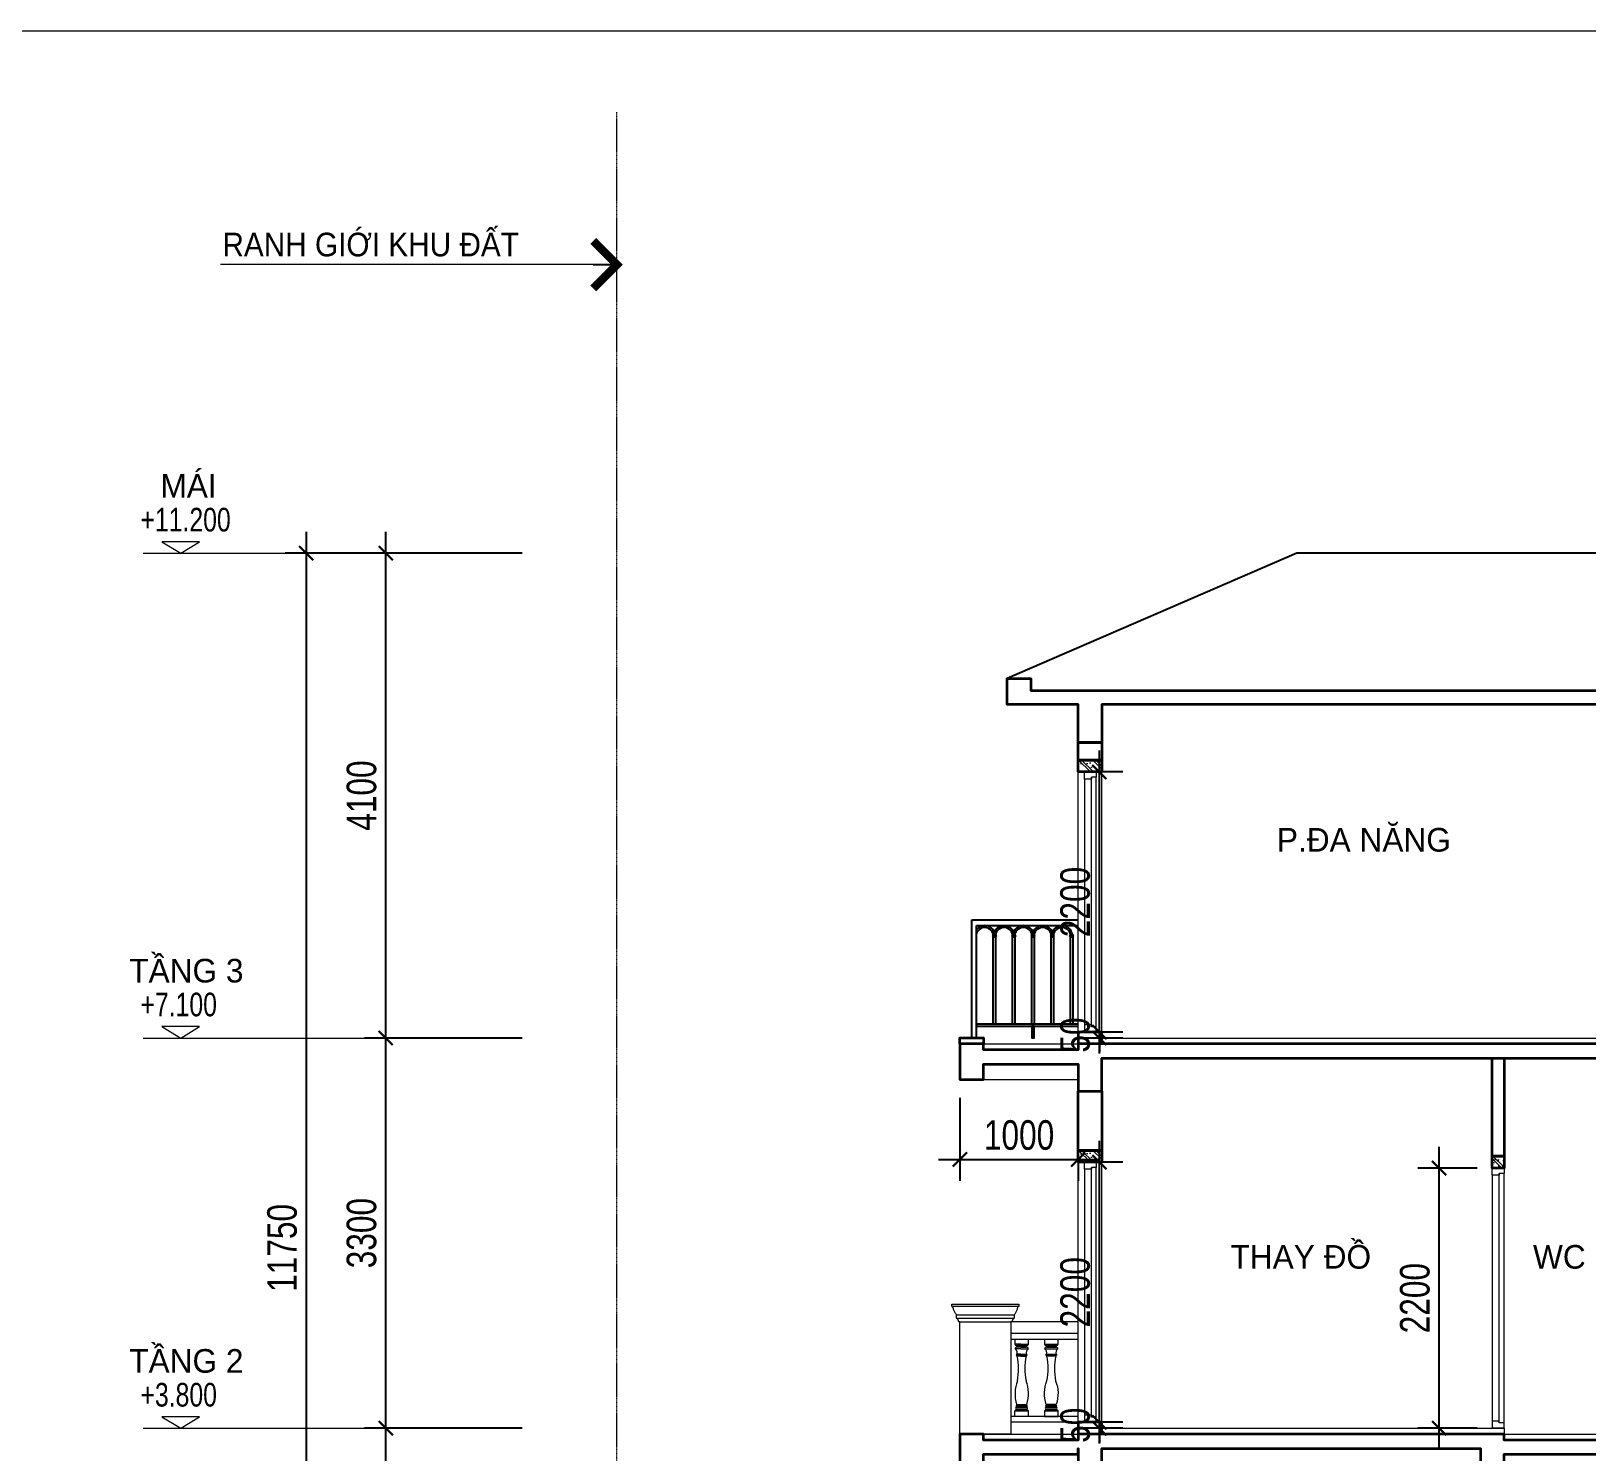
# Model space of a CAD drawing. Header units: millimetres. Extents: x 33748 to 451939, y -263262 to 62681.
# Drawn here: x 401792 to 414945, y 32521 to 44536 of the extents above; entities that cross this region are included whole.
import ezdxf

# ---------------------------------------------------------------- set-up
doc = ezdxf.new("R2010")
doc.units = ezdxf.units.MM
doc.header["$PDMODE"] = 98
doc.linetypes.add('CENTER', pattern=[50.8, 31.75, -6.35, 6.35, -6.35])
doc.linetypes.add('HIDDEN', pattern=[0.375, 0.25, -0.125])
doc.layers.get('Defpoints').update_dxf_attribs({"color": 202, "lineweight": 13})
for name, color, linetype, lineweight in [('-CENTER', 143, 'CENTER', 13), ('-CONCRETE', 1, 'Continuous', 35), ('-DIM', 9, 'Continuous', 13), ('-DOOR', 137, 'Continuous', 9), ('-HATCH', 8, 'Continuous', 5), ('-KH', 143, 'Continuous', 13), ('-LINE1', 7, 'Continuous', 18), ('-RANH GIOI KHU DAT', 12, 'CENTER', 18), ('-TEXT', 7, 'Continuous', 15), ('-WALL', 4, 'Continuous', 35), ('A72', 9, 'Continuous', 5)]:
    doc.layers.add(name, color=color, linetype=linetype, lineweight=lineweight)
for name, color, linetype in [('-HATCH CONCRETE', 54, 'Continuous'), ('13. NET HATCH', 252, 'Continuous'), ('TEXT25', 2, 'Continuous')]:
    doc.layers.add(name, color=color, linetype=linetype)
doc.styles.add('1', font='arial.ttf')
doc.styles.add('AVANH', font='', dxfattribs={"width": 0.8})
doc.styles.add('SVN_AVO_thuong', font='')
doc.styles.add('vnavanth', font='', dxfattribs={"width": 0.8})
doc.styles.add('X-5M-DH-TUM1$0$AVANTH', font='arial.ttf', dxfattribs={"width": 0.9})
doc.styles.add('X-ALL-SECTION$0$ROMANS', font='arial.ttf')
doc.styles.get('AVANH').set_extended_font_data('.VnAvantH')
doc.styles.get('SVN_AVO_thuong').set_extended_font_data('SVN-Avo')
doc.styles.get('vnavanth').set_extended_font_data('.VnAvantH')
doc.dimstyles.new('C_100A3', dxfattribs={"dimscale": 100, "dimtxt": 2.5, "dimasz": 1.2, "dimexe": 1.8, "dimexo": 0, "dimgap": 0.75, "dimtad": 1, "dimdec": 0, "dimzin": 0, "dimdsep": 46, "dimtxsty": 'AVANH', "dimblk": 'ARCHTICK', "dimcen": 0, "dimdle": 1.8, "dimclrd": 256, "dimclre": 256, "dimclrt": 7, "dimadec": 0, "dimazin": 0, "dimtfac": 0.0001, "dimtdec": 0, "dimtix": 1, "dimtmove": 2, "dimatfit": 3, "dimldrblk": 'ARCHTICK', "dimfxl": 1.8, "dimtolj": 1, "dimtzin": 0, "dimarcsym": 0})
doc.dimstyles.new('X-ALL-SECTION$0$ARROWS', dxfattribs={"dimscale": 100, "dimtxt": 2, "dimasz": 1, "dimexe": 2, "dimexo": 5, "dimgap": 1, "dimtad": 1, "dimdec": 0, "dimzin": 0, "dimdsep": 46, "dimtxsty": 'X-ALL-SECTION$0$ROMANS', "dimblk": 'X-ALL-SECTION$0$ARROWS', "dimcen": 0, "dimclrd": 256, "dimclre": 256, "dimclrt": 256, "dimazin": 0, "dimtfac": 0.5, "dimtdec": 0, "dimtofl": 0, "dimtmove": 2, "dimatfit": 3, "dimldrblk": 'X-ALL-SECTION$0$ARROWS', "dimfxl": 1, "dimtolj": 1, "dimtzin": 0, "dimlwd": -1, "dimlwe": -1, "dimarcsym": 0})

# ---------------------------------------------------------------- blocks, each defined once
blk = doc.blocks.new('_ARCHTICK')
at = {"const_width": 0.15}
blk.add_lwpolyline([(-0.5, -0.5), (0.5, 0.5)], dxfattribs=at)
blk = doc.blocks.new('*D555')
at = {"layer": '-DIM', "lineweight": -2, "transparency": 16777216}
for p, q in [((404791, 28641), (404791, 32901)), ((405945, 32721), (404611, 32721)), ((405945, 28821), (404611, 28821))]:
    blk.add_line(p, q, dxfattribs=at)
at = {"layer": 'Defpoints', "color": 0, "transparency": 16777216}
for p in [(404791, 32721), (405945, 32721), (405945, 28821)]:
    blk.add_point(p, dxfattribs=at)
at = {"layer": '-DIM', "lineweight": -2, "transparency": 16777216, "xscale": 120, "yscale": 120, "zscale": 120}
for p, rotation in [((404791, 32721), 90), ((404791, 28821), 270)]:
    blk.add_blockref('_ARCHTICK', p, dxfattribs=dict(at, rotation=rotation))
at = {"layer": '-DIM', "color": 7, "transparency": 16777216, "insert": (404587, 30771), "char_height": 250, "attachment_point": 5, "rotation": 90, "style": 'AVANH'}
blk.add_mtext('\\A1;3900', dxfattribs=at)
blk = doc.blocks.new('*D556')
at = {"layer": '-DIM', "lineweight": -2, "transparency": 16777216}
for p, q in [((404791, 32541), (404791, 36201)), ((405945, 36021), (404611, 36021)), ((405945, 32721), (404611, 32721))]:
    blk.add_line(p, q, dxfattribs=at)
at = {"layer": 'Defpoints', "color": 0, "transparency": 16777216}
for p in [(404791, 36021), (405945, 36021), (405945, 32721)]:
    blk.add_point(p, dxfattribs=at)
at = {"layer": '-DIM', "lineweight": -2, "transparency": 16777216, "xscale": 120, "yscale": 120, "zscale": 120}
for p, rotation in [((404791, 36021), 90), ((404791, 32721), 270)]:
    blk.add_blockref('_ARCHTICK', p, dxfattribs=dict(at, rotation=rotation))
at = {"layer": '-DIM', "color": 7, "transparency": 16777216, "insert": (404587, 34371), "char_height": 250, "attachment_point": 5, "rotation": 90, "style": 'AVANH'}
blk.add_mtext('\\A1;3300', dxfattribs=at)
blk = doc.blocks.new('*D557')
at = {"layer": '-DIM', "lineweight": -2, "transparency": 16777216}
for p, q in [((404791, 35841), (404791, 40301)), ((405945, 40121), (404611, 40121)), ((405945, 36021), (404611, 36021))]:
    blk.add_line(p, q, dxfattribs=at)
at = {"layer": 'Defpoints', "color": 0, "transparency": 16777216}
for p in [(404791, 40121), (405945, 40121), (405945, 36021)]:
    blk.add_point(p, dxfattribs=at)
at = {"layer": '-DIM', "lineweight": -2, "transparency": 16777216, "xscale": 120, "yscale": 120, "zscale": 120}
for p, rotation in [((404791, 40121), 90), ((404791, 36021), 270)]:
    blk.add_blockref('_ARCHTICK', p, dxfattribs=dict(at, rotation=rotation))
at = {"layer": '-DIM', "color": 7, "transparency": 16777216, "insert": (404587, 38071), "char_height": 250, "attachment_point": 5, "rotation": 90, "style": 'AVANH'}
blk.add_mtext('\\A1;4100', dxfattribs=at)
blk = doc.blocks.new('*D558')
at = {"layer": '-DIM', "lineweight": -2, "transparency": 16777216}
for p, q in [((404119, 40301), (404119, 28191)), ((405945, 40121), (403939, 40121)), ((405945, 28371), (403939, 28371))]:
    blk.add_line(p, q, dxfattribs=at)
at = {"layer": 'Defpoints', "color": 0, "transparency": 16777216}
for p in [(405945, 40121), (404119, 28371), (405945, 28371)]:
    blk.add_point(p, dxfattribs=at)
at = {"layer": '-DIM', "lineweight": -2, "transparency": 16777216, "xscale": 120, "yscale": 120, "zscale": 120}
for p, rotation in [((404119, 40121), 90), ((404119, 28371), 270)]:
    blk.add_blockref('_ARCHTICK', p, dxfattribs=dict(at, rotation=rotation))
at = {"layer": '-DIM', "color": 7, "transparency": 16777216, "insert": (403915, 34246), "char_height": 250, "attachment_point": 5, "rotation": 90, "style": 'AVANH'}
blk.add_mtext('\\A1;11750', dxfattribs=at)
blk = doc.blocks.new('X-ALL-SECTION$0$ARROWS')
blk.add_line((-1, 0), (0, 0))
at = {"const_width": 0.35}
blk.add_lwpolyline([(-1, -1), (0, 0), (-1, 1)], dxfattribs=at)
blk = doc.blocks.new('*U563')
at = {"ltscale": 200}
for points in [[(0, 100), (0, 0)], [(45, 100), (2155, 100)], [(45, 60), (2155, 60)], [(2140, 0), (60, 0)], [(2200, 100), (2200, 0)]]:
    blk.add_lwpolyline(points, dxfattribs=at)
for points in [[(0, 100), (45, 100), (45, 60), (60, 60), (60, 0), (0, 0)], [(2200, 100), (2155, 100), (2155, 60), (2140, 60), (2140, 0), (2200, 0)]]:
    blk.add_lwpolyline(points, close=True, dxfattribs=at)
blk = doc.blocks.new('cot lan can')
blk.add_line((-67, 1080), (-57, 1080))
for points in [[(-67, 1080), (-67, 1100), (497, 1100), (497, 1080), (-67, 1080)], [(-29, 1010), (-33, 1015), (-36, 1020), (-40, 1025), (-43, 1031), (-46, 1036), (-49, 1042), (-51, 1048), (-53, 1055), (-54, 1061), (-56, 1067), (-57, 1074), (-57, 1080)], [(487, 1080), (487, 1074), (486, 1067), (484, 1061), (483, 1055), (481, 1048), (479, 1042), (476, 1036), (473, 1031), (470, 1025), (466, 1020), (463, 1015), (459, 1010)], [(-29, 980), (-29, 1010), (459, 1010), (459, 980)], [(-11, 956), (-12, 959), (-13, 962), (-14, 965), (-16, 967), (-18, 970), (-18, 971), (-19, 972), (-22, 974), (-24, 976), (-26, 978), (-29, 980), (459, 980), (456, 978), (454, 976), (452, 974), (449, 972), (448, 970), (446, 967), (444, 965), (443, 962), (442, 959), (441, 956), (440, 953), (440, 950), (430, 950)], [(0, 950), (-10, 950), (-10, 953), (-11, 956)]]:
    blk.add_lwpolyline(points)
blk.add_lwpolyline([(430, 950), (430, 0), (0, 0), (0, 950)], close=True)
blk = doc.blocks.new('*D602')
at = {"layer": '-HATCH', "lineweight": -2, "transparency": 16777216}
for p, q in [((409645, 35515), (409645, 34814)), ((410645, 35515), (410645, 34814)), ((409465, 34994), (410825, 34994))]:
    blk.add_line(p, q, dxfattribs=at)
at = {"layer": 'Defpoints', "color": 0, "transparency": 16777216}
for p in [(409645, 35515), (410645, 35515), (410645, 34994)]:
    blk.add_point(p, dxfattribs=at)
at = {"layer": '-HATCH', "lineweight": -2, "transparency": 16777216, "xscale": 120, "yscale": 120, "zscale": 120, "rotation": 180}
blk.add_blockref('_ARCHTICK', (409645, 34994), dxfattribs=at)
at = {"layer": '-HATCH', "lineweight": -2, "transparency": 16777216, "xscale": 120, "yscale": 120, "zscale": 120}
blk.add_blockref('_ARCHTICK', (410645, 34994), dxfattribs=at)
at = {"layer": '-HATCH', "color": 7, "transparency": 16777216, "insert": (410145, 35199), "char_height": 250, "attachment_point": 5, "style": 'AVANH'}
blk.add_mtext('\\A1;1000', dxfattribs=at)
blk = doc.blocks.new('*D603')
at = {"layer": '-HATCH', "lineweight": -2, "transparency": 16777216}
for p, q in [((410824, 32771), (410824, 32891)), ((411022, 32771), (410644, 32771)), ((410824, 32721), (410824, 32771)), ((411022, 32721), (410644, 32721)), ((410824, 32721), (410824, 32601))]:
    blk.add_line(p, q, dxfattribs=at)
at = {"layer": 'Defpoints', "color": 0, "transparency": 16777216}
for p in [(410824, 32771), (411022, 32771), (411022, 32721)]:
    blk.add_point(p, dxfattribs=at)
at = {"layer": '-HATCH', "lineweight": -2, "transparency": 16777216, "xscale": 120, "yscale": 120, "zscale": 120}
for p, rotation in [((410824, 32771), 270), ((410824, 32721), 90)]:
    blk.add_blockref('_ARCHTICK', p, dxfattribs=dict(at, rotation=rotation))
at = {"layer": '-HATCH', "color": 7, "transparency": 16777216, "insert": (410620, 32746), "char_height": 250, "attachment_point": 5, "rotation": 90, "style": 'AVANH'}
blk.add_mtext('\\A1;50', dxfattribs=at)
blk = doc.blocks.new('*D604')
at = {"layer": '-HATCH', "lineweight": -2, "transparency": 16777216}
for p, q in [((410824, 32591), (410824, 35151)), ((411022, 34971), (410644, 34971)), ((411022, 32771), (410644, 32771))]:
    blk.add_line(p, q, dxfattribs=at)
at = {"layer": 'Defpoints', "color": 0, "transparency": 16777216}
for p in [(410824, 34971), (411022, 34971), (411022, 32771)]:
    blk.add_point(p, dxfattribs=at)
at = {"layer": '-HATCH', "lineweight": -2, "transparency": 16777216, "xscale": 120, "yscale": 120, "zscale": 120}
for p, rotation in [((410824, 34971), 90), ((410824, 32771), 270)]:
    blk.add_blockref('_ARCHTICK', p, dxfattribs=dict(at, rotation=rotation))
at = {"layer": '-HATCH', "color": 7, "transparency": 16777216, "insert": (410620, 33871), "char_height": 250, "attachment_point": 5, "rotation": 90, "style": 'AVANH'}
blk.add_mtext('\\A1;2200', dxfattribs=at)
blk = doc.blocks.new('*D605')
at = {"layer": '-HATCH', "lineweight": -2, "transparency": 16777216}
for p, q in [((413696, 32541), (413696, 35101)), ((414018, 34921), (413516, 34921)), ((414018, 32721), (413516, 32721))]:
    blk.add_line(p, q, dxfattribs=at)
at = {"layer": 'Defpoints', "color": 0, "transparency": 16777216}
for p in [(413696, 34921), (414018, 34921), (414018, 32721)]:
    blk.add_point(p, dxfattribs=at)
at = {"layer": '-HATCH', "lineweight": -2, "transparency": 16777216, "xscale": 120, "yscale": 120, "zscale": 120}
for p, rotation in [((413696, 34921), 90), ((413696, 32721), 270)]:
    blk.add_blockref('_ARCHTICK', p, dxfattribs=dict(at, rotation=rotation))
at = {"layer": '-HATCH', "color": 7, "transparency": 16777216, "insert": (413492, 33821), "char_height": 250, "attachment_point": 5, "rotation": 90, "style": 'AVANH'}
blk.add_mtext('\\A1;2200', dxfattribs=at)
blk = doc.blocks.new('*D606')
at = {"layer": '-HATCH', "lineweight": -2, "transparency": 16777216}
for p, q in [((410824, 36071), (410824, 36191)), ((411022, 36071), (410644, 36071)), ((410824, 36021), (410824, 36071)), ((411022, 36021), (410644, 36021)), ((410824, 36021), (410824, 35901))]:
    blk.add_line(p, q, dxfattribs=at)
at = {"layer": 'Defpoints', "color": 0, "transparency": 16777216}
for p in [(410824, 36071), (411022, 36071), (411022, 36021)]:
    blk.add_point(p, dxfattribs=at)
at = {"layer": '-HATCH', "lineweight": -2, "transparency": 16777216, "xscale": 120, "yscale": 120, "zscale": 120}
for p, rotation in [((410824, 36071), 270), ((410824, 36021), 90)]:
    blk.add_blockref('_ARCHTICK', p, dxfattribs=dict(at, rotation=rotation))
at = {"layer": '-HATCH', "color": 7, "transparency": 16777216, "insert": (410620, 36046), "char_height": 250, "attachment_point": 5, "rotation": 90, "style": 'AVANH'}
blk.add_mtext('\\A1;50', dxfattribs=at)
blk = doc.blocks.new('*D607')
at = {"layer": '-HATCH', "lineweight": -2, "transparency": 16777216}
for p, q in [((410824, 35891), (410824, 38451)), ((411022, 38271), (410644, 38271)), ((411022, 36071), (410644, 36071))]:
    blk.add_line(p, q, dxfattribs=at)
at = {"layer": 'Defpoints', "color": 0, "transparency": 16777216}
for p in [(410824, 38271), (411022, 38271), (411022, 36071)]:
    blk.add_point(p, dxfattribs=at)
at = {"layer": '-HATCH', "lineweight": -2, "transparency": 16777216, "xscale": 120, "yscale": 120, "zscale": 120}
for p, rotation in [((410824, 38271), 90), ((410824, 36071), 270)]:
    blk.add_blockref('_ARCHTICK', p, dxfattribs=dict(at, rotation=rotation))
at = {"layer": '-HATCH', "color": 7, "transparency": 16777216, "insert": (410620, 37171), "char_height": 250, "attachment_point": 5, "rotation": 90, "style": 'AVANH'}
blk.add_mtext('\\A1;2200', dxfattribs=at)

msp = doc.modelspace()

# ---------------------------------------------------------------- hatches: boundary and pattern name
at = {"layer": '-HATCH'}
h = msp.add_hatch(dxfattribs=at)
h.set_pattern_fill('CHAU-02', color=256, scale=20, pattern_type=2)
h.set_pattern_definition([(50, (101060.25, 66070.95), (143.452037, -12.550427), [15, -165]), (355, (101060.25, 66070.95), (-27.75027, 150.43843), [12, -132]), (100.4514, (101072.2, 66069.9), (115.701876, 137.88791), [12.74804, -140.22842]), (46.1842, (101060.25, 66110.95), (213.44821, -33.1038), [22.5, -247.5]), (96.6356, (101078.03, 66108.2), (186.93254, 194.82357), [19.12206, -210.3426]), (351.1842, (101060.25, 66110.95), (186.93239, 194.82372), [18, -198]), (21, (101080.25, 66100.95), (119.38141, -80.52378), [15, -165]), (226, (101080.25, 66100.95), (134.376424, -73.10796), [12, -132]), (71.4514, (101090.2, 66094.24), (168.044526, 64.5061), [12.74804, -140.22842]), (67.5, (101060.247, 66070.95), (-31.183237, 58.874892), [0, -130.4, 0, -134, 0, -132.5]), (4.5, (101060.25, 66070.95), (56.670185, 76.020638), [0, -76.4, 0, -127.4, 0, -50.5]), (327.5, (101015.647, 66070.95), (106.764487, -4.510974), [0, -50, 0, -156, 0, -207]), (317.5, (100995.65, 66070.95), (116.637234, 20.020996), [0, -65, 0, -103.6, 0, -147]), (315, (101060.25, 66070.95), (60.104076, 60.104076), []), (315, (101060.25, 66095.45), (60.104076, 60.104076), [])])
h.paths.add_polyline_path([(410844.7, 38371), (410644.4, 38371), (410644.4, 38271), (410844.7, 38271)])
h = msp.add_hatch(dxfattribs=at)
h.set_pattern_fill('CHAU-02', color=256, scale=20, pattern_type=2)
h.set_pattern_definition([(50, (101060.25, 62770.95), (143.452037, -12.550427), [15, -165]), (355, (101060.25, 62770.95), (-27.75027, 150.43843), [12, -132]), (100.4514, (101072.2, 62769.9), (115.701876, 137.88791), [12.74804, -140.22842]), (46.1842, (101060.25, 62810.95), (213.44821, -33.1038), [22.5, -247.5]), (96.6356, (101078.03, 62808.2), (186.93254, 194.82357), [19.12206, -210.3426]), (351.1842, (101060.25, 62810.95), (186.93239, 194.82372), [18, -198]), (21, (101080.25, 62800.95), (119.38141, -80.52378), [15, -165]), (226, (101080.25, 62800.95), (134.376424, -73.10796), [12, -132]), (71.4514, (101090.2, 62794.24), (168.044526, 64.5061), [12.74804, -140.22842]), (67.5, (101060.247, 62770.95), (-31.183237, 58.874892), [0, -130.4, 0, -134, 0, -132.5]), (4.5, (101060.25, 62770.95), (56.670185, 76.020638), [0, -76.4, 0, -127.4, 0, -50.5]), (327.5, (101015.647, 62770.95), (106.764487, -4.510974), [0, -50, 0, -156, 0, -207]), (317.5, (100995.65, 62770.95), (116.637234, 20.020996), [0, -65, 0, -103.6, 0, -147]), (315, (101060.25, 62770.95), (60.104076, 60.104076), []), (315, (101060.25, 62795.45), (60.104076, 60.104076), [])])
h.paths.add_polyline_path([(410844.7, 35071), (410644.4, 35071), (410644.4, 34971), (410844.7, 34971)])
h = msp.add_hatch(dxfattribs=at)
h.set_pattern_fill('CHAU-02', color=256, scale=20, pattern_type=2)
h.set_pattern_definition([(50, (0.09, 50), (143.452037, -12.550427), [15, -165]), (355, (0.09, 50), (-27.750267, 150.438427), [12, -132]), (100.4514, (12.05, 48.95), (115.701876, 137.88791), [12.74804, -140.22842]), (46.1842, (0.09, 90), (213.44821, -33.1038), [22.5, -247.5]), (96.6356, (17.88, 87.24), (186.93254, 194.82357), [19.12206, -210.3426]), (351.1842, (0.09, 90), (186.93239, 194.82372), [18, -198]), (21, (20.09, 80), (119.38141, -80.523778), [15, -165]), (226, (20.1, 80), (134.376424, -73.10796), [12, -132]), (71.4514, (30.04, 73.29), (168.044526, 64.5061), [12.74804, -140.22842]), (67.5, (0.094, 50), (-31.1832367, 58.8748924), [0, -130.4, 0, -134, 0, -132.5]), (4.5, (0.094, 50), (56.670185, 76.020638), [0, -76.4, 0, -127.4, 0, -50.5]), (327.5, (-44.506, 50), (106.764487, -4.5109743), [0, -50, 0, -156, 0, -207]), (317.5, (-64.51, 50), (116.637234, 20.020996), [0, -65, 0, -103.6, 0, -147]), (315, (0.09, 50), (60.104076, 60.104076), []), (315, (0.09, 74.5), (60.104076, 60.104076), [])])
h.paths.add_polyline_path([(414144.7, 35021), (414244.7, 35021), (414244.7, 34921), (414144.7, 34921)])

# ---------------------------------------------------------------- linework, layer by layer
at = {"layer": '-CENTER', "ltscale": 0.1}
for p, q in [((402739.6, 40121), (405944.7, 40121)), ((402739.6, 36021), (405944.7, 36021)), ((402739.6, 32721), (405944.7, 32721))]:
    msp.add_line(p, q, dxfattribs=at)
at = {"layer": '-CONCRETE'}
for points in [[(417044.7, 38840), (410844.7, 38840), (410844.7, 38521), (410644.7, 38521), (410644.7, 38840), (410044.7, 38840), (410044.7, 39060), (410244.8, 39060), (410244.8, 38960), (410244.8, 38960), (410244.8, 38960), (410244.8, 38960), (425145, 38960)], [(417244.7, 35971), (410644.7, 35971), (410644.7, 35921), (409844.7, 35921), (409844.7, 35971), (409644.7, 35971), (409644.7, 35671), (409844.7, 35671), (409844.7, 35801), (410644.7, 35801), (410644.7, 35797.7), (410644.7, 35797.7), (410644.7, 35571), (410844.7, 35571), (410844.7, 35851), (417044.7, 35851)], [(417044.7, 32621), (414244.7, 32621), (414244.7, 32671), (410644.7, 32671), (410644.7, 32621), (409844.7, 32621), (409844.7, 32671), (409644.7, 32671), (409644.7, 32371), (409844.7, 32371), (409844.7, 32501), (410644.7, 32501), (410644.7, 32551), (410644.7, 32551), (410644.7, 32271), (410844.7, 32271), (410844.7, 32551), (414044.7, 32551), (414044.7, 32371), (414244.7, 32371), (414244.7, 32501), (417044.7, 32501)]]:
    msp.add_lwpolyline(points, dxfattribs=at)
for points in [[(410644.4, 38371), (410844.7, 38371), (410844.7, 38271), (410644.4, 38271)], [(410644.4, 35071), (410844.7, 35071), (410844.7, 34971), (410644.4, 34971)], [(414144.7, 35021), (414244.7, 35021), (414244.7, 34921), (414144.7, 34921)]]:
    msp.add_lwpolyline(points, close=True, dxfattribs=at)
at = {"layer": '-DOOR'}
for p, q in [((410644.7, 36071), (410644.4, 38271)), ((410844.7, 36071), (410844.7, 38271)), ((410644.7, 32771), (410644.4, 34971)), ((410844.7, 32771), (410844.7, 34971))]:
    msp.add_line(p, q, dxfattribs=at)
at = {"layer": '-HATCH'}
for p, q in [((410159.6, 33431.1), (410109.6, 33431.1)), ((410159.6, 33421.1), (410125.6, 33421.1)), ((410126.6, 33421.1), (410126.6, 33418)), ((410159.6, 33418.1), (410127.3, 33418.1)), ((410159.6, 33410.1), (410127.3, 33410.1)), ((410127.3, 33410.1), (410127.3, 33407.1)), ((410159.6, 33431.1), (410225.2, 33431.1)), ((410159.6, 33421.1), (410209.2, 33421.1)), ((410159.6, 33418.1), (410207.6, 33418.1)), ((410159.6, 33410.1), (410207.6, 33410.1)), ((410207.6, 33410.1), (410207.6, 33407.1)), ((410208.2, 33421.1), (410208.2, 33418)), ((410225.2, 33431.1), (410225.2, 33471)), ((410409.6, 33421.1), (410375.6, 33421.1)), ((410376.6, 33421.1), (410376.6, 33418)), ((410409.6, 33421.1), (410459.2, 33421.1)), ((410458.2, 33421.1), (410458.2, 33418)), ((410159.6, 33391.1), (410111.3, 33391.1)), ((410159.6, 33407.1), (410127.3, 33407.1)), ((410159.6, 33347.1), (410127.3, 33347.1)), ((410159.6, 33335.1), (410127.3, 33335.1)), ((410159.6, 33331.1), (410129.5, 33331.1)), ((410159.6, 33407.1), (410207.6, 33407.1)), ((410159.6, 33391.1), (410223.6, 33391.1)), ((410159.6, 33347.1), (410207.6, 33347.1)), ((410159.6, 33335.1), (410207.6, 33335.1)), ((410159.6, 33331.1), (410205.4, 33331.1)), ((410123.6, 32921.4), (410209.2, 32921.4)), ((410123.6, 32913.4), (410209.2, 32913.4)), ((410123.6, 32905.4), (410209.2, 32905.4)), ((410123.6, 32897.4), (410209.2, 32897.4)), ((410373.6, 32905.4), (410459.2, 32905.4)), ((410373.6, 32897.4), (410459.2, 32897.4)), ((410109.6, 32867.4), (410225.2, 32867.4)), ((410109.6, 32821), (410109.6, 32867.4)), ((410159.6, 32821), (410109.6, 32821)), ((410123.6, 32881.4), (410209.2, 32881.4)), ((410125.6, 32877.4), (410209.2, 32877.4)), ((410126.6, 32881.4), (410126.6, 32877.4)), ((410225.2, 32821), (410159.6, 32821)), ((410208.2, 32881.4), (410208.2, 32877.4)), ((410225.2, 32821), (410225.2, 32867.4)), ((410359.6, 32867.4), (410475.2, 32867.4)), ((410376.6, 32881.4), (410376.6, 32877.4)), ((410458.2, 32881.4), (410458.2, 32877.4))]:
    msp.add_line(p, q, dxfattribs=at)
for points in [[(409844.7, 35671), (410644.7, 35671)], [(410644.6, 33621), (410074.7, 33621)], [(410644.6, 33521), (410074.7, 33521)], [(410644.6, 33471), (410074.7, 33471)], [(410225.2, 33471), (410109.6, 33471), (410109.6, 33431.1)], [(410377.3, 33410.1), (410409.6, 33410.1), (410457.6, 33410.1)], [(410377.3, 33347.1), (410409.6, 33347.1), (410457.6, 33347.1)], [(410377.3, 33335.1), (410409.6, 33335.1), (410457.6, 33335.1)], [(410644.6, 32821), (410074.7, 32821)], [(410644.6, 32771), (410074.7, 32771)]]:
    msp.add_lwpolyline(points, dxfattribs=at)
msp.add_lwpolyline([(410475.2, 33431.1), (410475.2, 33471), (410359.6, 33471), (410359.6, 33431.1), (410409.6, 33431.1)], close=True, dxfattribs=at)
for points in [[(410457.6, 33418.1), (410409.6, 33418.1), (410377.3, 33418.1, 1), (410377.3, 33410.1), (410377.3, 33407.1), (410409.6, 33407.1), (410457.6, 33407.1), (410457.6, 33410.1, 1)], [(410475.2, 32867.4, 0.2729951), (410459.2, 32877.4), (410375.6, 32877.4, 0.2729951), (410359.6, 32867.4), (410359.6, 32821), (410409.6, 32821), (410475.2, 32821)]]:
    msp.add_lwpolyline(points, format="xyb", close=True, dxfattribs=at)
for points in [[(410373.6, 32921.4, -0.1643584), (410380.6, 33122.1, 0.102945), (410379.5, 33331.1, -0.306722), (410377.3, 33335.1, -1), (410377.3, 33347.1, 0.3840632), (410361.3, 33391.1), (410409.6, 33391.1), (410473.6, 33391.1, 0.3840632), (410457.6, 33347.1, -1), (410457.6, 33335.1, -0.306722), (410455.4, 33331.1), (410409.6, 33331.1), (410379.5, 33331.1)], [(410455.4, 33331.1, 0.102945), (410454.2, 33122.1, -0.174374), (410459.2, 32921.4, 1), (410459.2, 32913.4), (410373.6, 32913.4)], [(410459.2, 32921.4), (410373.6, 32921.4, -1), (410373.6, 32913.4, 1), (410373.6, 32905.4, -1), (410373.6, 32897.4, 1), (410373.6, 32881.4), (410459.2, 32881.4, 1), (410459.2, 32897.4, -1), (410459.2, 32905.4, 1), (410459.2, 32913.4)]]:
    msp.add_lwpolyline(points, format="xyb", dxfattribs=at)
for centre, radius, start, end in [((410125, 33437.9), 16.8, 203.9086, 272.08063), ((410127.3, 33414.1), 4, 90, 270), ((410207.6, 33414.1), 4, 270, 90), ((410209.8, 33437.9), 16.8, 267.91937, 336.0914), ((410375, 33437.9), 16.8, 203.9086, 272.08063), ((410459.8, 33437.9), 16.8, 267.91937, 336.0914), ((410127.3, 33391.1), 16, 81.51603, 180), ((410094.9, 33360.2), 35, 337.96322, 62.00299), ((410127.3, 33341.1), 6, 90, 270), ((410131.4, 33334.7), 4.08, 175.04747, 243.25517), ((409627.9, 33223.9), 513, 348.55438, 12.06482), ((410707, 33223.9), 513, 167.93518, 191.44562), ((410240, 33360.2), 35, 117.99701, 202.03678), ((410207.6, 33391.1), 16, 0, 98.48397), ((410203.5, 33334.7), 4.08, 296.74483, 4.95253), ((410207.6, 33341.1), 6, 270, 90), ((410377.3, 33391.1), 16, 81.51603, 180), ((410457.6, 33391.1), 16, 0, 98.48397), ((410424.1, 33011.4), 313.6, 159.33455, 196.66893), ((409927.8, 33014.8), 296.5, 341.64473, 21.21049), ((410123.6, 32889.4), 8, 90, 270), ((410123.6, 32909.4), 4, 90, 270), ((410123.6, 32917.4), 4, 270, 90), ((410123.6, 32901.4), 4, 270, 90), ((410209.2, 32917.4), 4, 90, 270), ((410209.2, 32901.4), 4, 90, 270), ((410209.2, 32909.4), 4, 270, 90), ((410209.2, 32889.4), 8, 270, 90), ((410126.1, 32858.9), 18.6, 91.46658, 152.54419), ((410208.8, 32858.9), 18.6, 27.45581, 88.53342)]:
    msp.add_arc(centre, radius, start, end, dxfattribs=at)
at = {"layer": '-HATCH CONCRETE'}
for p, q in [((412493.4, 40120.4), (410044.7, 39059.9)), ((422896.1, 40121), (412493.4, 40120.4))]:
    msp.add_line(p, q, dxfattribs=at)
at = {"layer": '-KH'}
for p, q in [((402906.9, 40121), (403206.9, 40121)), ((402906.9, 36021), (403206.9, 36021)), ((402906.9, 32721), (403206.9, 32721))]:
    msp.add_line(p, q, dxfattribs=at)
for points in [[(403216, 40217), (402897.8, 40217), (403056.9, 40121)], [(403216, 36117), (402897.8, 36117), (403056.9, 36021)], [(403216, 32817), (402897.8, 32817), (403056.9, 32721)]]:
    msp.add_lwpolyline(points, close=True, dxfattribs=at)
for points in [[(403056.9, 40121), (403056.9, 40217), (403216, 40217), (403056.9, 40121)], [(403056.9, 36021), (403056.9, 36117), (403216, 36117), (403056.9, 36021)], [(403056.9, 32721), (403056.9, 32817), (403216, 32817), (403056.9, 32721)]]:
    msp.add_solid(points, dxfattribs=at)
at = {"layer": '-LINE1'}
for points in [[(409844.7, 35971), (410644.7, 35971)], [(410844.7, 36021), (417144.7, 36021)], [(409844.7, 32671), (410644.7, 32671)], [(410844.7, 32721), (414244.7, 32721), (414244.7, 32671)], [(414244.7, 32671), (417044.7, 32671)]]:
    msp.add_lwpolyline(points, dxfattribs=at)
at = {"layer": '-RANH GIOI KHU DAT', "linetype": 'HIDDEN', "ltscale": 10}
msp.add_lwpolyline([(406744.7, 27573), (406744.7, 43851.5)], dxfattribs=at)
at = {"layer": '-WALL'}
for points in [[(410644.7, 38521), (410844.7, 38521), (410844.7, 38371), (410644.7, 38371)], [(414244.7, 35021), (414144.7, 35021), (414144.7, 35851), (414244.7, 35851)], [(410644.7, 35571), (410844.7, 35571), (410844.7, 35071), (410644.7, 35071)]]:
    msp.add_lwpolyline(points, close=True, dxfattribs=at)
for points in [[(410844.7, 35971), (410844.7, 36071), (410644.7, 36071), (410644.7, 35971)], [(409644.7, 35971), (409644.7, 36021.1), (409844.7, 36021.1), (409844.7, 35971)], [(410844.7, 32671), (410844.7, 32771), (410644.7, 32771), (410644.7, 32671)]]:
    msp.add_lwpolyline(points, dxfattribs=at)
at = {"layer": '13. NET HATCH'}
for p, q in [((409744.6, 37021.1), (410644.6, 37021.1)), ((409744.6, 36021.1), (409744.6, 37021.1)), ((409784.6, 36971.1), (410644.6, 36971.1)), ((409784.6, 36021.1), (409784.6, 36971.1)), ((409925.2, 36891.2), (409916.9, 36886.2)), ((409916.9, 36886.2), (409916.9, 36884.2)), ((409926.8, 36886.2), (409916.9, 36886.2)), ((409916.9, 36884.2), (409925.2, 36879.2)), ((409926.8, 36884.2), (409916.9, 36884.2)), ((409922.8, 36895.2), (409922.8, 36893.2)), ((409922.8, 36895.2), (409926.8, 36895.2)), ((409922.8, 36893.2), (409925.2, 36893.2)), ((409922.8, 36877.2), (409922.8, 36875.2)), ((409922.8, 36877.2), (409925.2, 36877.2)), ((409922.8, 36875.2), (409926.7, 36875.2)), ((409925.2, 36893.2), (409925.2, 36891.2)), ((409925.2, 36893.2), (409926.8, 36893.2)), ((409925.2, 36891.2), (409947.5, 36891.2)), ((409925.2, 36879.2), (409925.2, 36877.2)), ((409925.2, 36879.2), (409947.5, 36879.2)), ((409925.2, 36877.2), (409926.7, 36877.2)), ((409946, 36877.2), (409926.7, 36877.2)), ((409926.8, 36141.1), (409926.7, 36875.2)), ((409926.7, 36875.2), (409946, 36875.2)), ((409926.8, 36895.2), (409946, 36895.2)), ((409946, 36893.2), (409926.8, 36893.2)), ((409926.8, 36884.2), (409926.8, 36886.2)), ((409926.8, 36886.2), (409946, 36886.2)), ((409926.8, 36884.2), (409946, 36884.2)), ((409946, 36895.2), (409949.9, 36895.2)), ((409946, 36893.2), (409947.5, 36893.2)), ((409946, 36886.2), (409946, 36884.2)), ((409946, 36886.2), (409955.8, 36886.2)), ((409946, 36884.2), (409955.8, 36884.2)), ((409946, 36877.2), (409947.5, 36877.2)), ((409946, 36875.2), (409946, 36141.1)), ((409946, 36875.2), (409949.9, 36875.2)), ((409947.5, 36891.2), (409947.5, 36893.2)), ((409947.5, 36893.2), (409949.9, 36893.2)), ((409955.8, 36886.2), (409947.5, 36891.2)), ((409947.5, 36879.2), (409955.8, 36884.2)), ((409947.5, 36877.2), (409947.5, 36879.2)), ((409947.5, 36877.2), (409949.9, 36877.2)), ((409949.9, 36893.2), (409949.9, 36895.2)), ((409949.9, 36875.2), (409949.9, 36877.2)), ((409955.8, 36884.2), (409955.8, 36886.2)), ((410088.4, 36891.2), (410080.1, 36886.2)), ((410080.1, 36886.2), (410080.1, 36884.2)), ((410090, 36886.2), (410080.1, 36886.2)), ((410080.1, 36884.2), (410088.4, 36879.2)), ((410090, 36884.2), (410080.1, 36884.2)), ((410086, 36895.2), (410086, 36893.2)), ((410086, 36895.2), (410090, 36895.2)), ((410086, 36893.2), (410088.4, 36893.2)), ((410086, 36877.2), (410086, 36875.2)), ((410086, 36877.2), (410088.4, 36877.2)), ((410086, 36875.2), (410089.9, 36875.2)), ((410088.4, 36893.2), (410088.4, 36891.2)), ((410088.4, 36893.2), (410090, 36893.2)), ((410088.4, 36891.2), (410110.7, 36891.2)), ((410088.4, 36879.2), (410088.4, 36877.2)), ((410088.4, 36879.2), (410110.7, 36879.2)), ((410088.4, 36877.2), (410089.9, 36877.2)), ((410109.2, 36877.2), (410089.9, 36877.2)), ((410090, 36141.1), (410089.9, 36875.2)), ((410089.9, 36875.2), (410109.2, 36875.2)), ((410090, 36895.2), (410109.2, 36895.2)), ((410109.2, 36893.2), (410090, 36893.2)), ((410090, 36884.2), (410090, 36886.2)), ((410090, 36886.2), (410109.2, 36886.2)), ((410090, 36884.2), (410109.2, 36884.2)), ((410109.2, 36895.2), (410113.1, 36895.2)), ((410109.2, 36893.2), (410110.7, 36893.2)), ((410109.2, 36886.2), (410109.2, 36884.2)), ((410109.2, 36886.2), (410119, 36886.2)), ((410109.2, 36884.2), (410119, 36884.2)), ((410109.2, 36877.2), (410110.7, 36877.2)), ((410109.2, 36875.2), (410109.2, 36141.1)), ((410109.2, 36875.2), (410113.1, 36875.2)), ((410110.7, 36891.2), (410110.7, 36893.2)), ((410110.7, 36893.2), (410113.1, 36893.2)), ((410119, 36886.2), (410110.7, 36891.2)), ((410110.7, 36879.2), (410119, 36884.2)), ((410110.7, 36877.2), (410110.7, 36879.2)), ((410110.7, 36877.2), (410113.1, 36877.2)), ((410113.1, 36893.2), (410113.1, 36895.2)), ((410113.1, 36875.2), (410113.1, 36877.2)), ((410119, 36884.2), (410119, 36886.2)), ((410251.6, 36891.2), (410243.3, 36886.2)), ((410243.3, 36886.2), (410243.3, 36884.2)), ((410253.2, 36886.2), (410243.3, 36886.2)), ((410243.3, 36884.2), (410251.6, 36879.2)), ((410253.2, 36884.2), (410243.3, 36884.2)), ((410249.2, 36895.2), (410249.2, 36893.2)), ((410249.2, 36895.2), (410253.2, 36895.2)), ((410249.2, 36893.2), (410251.6, 36893.2)), ((410249.2, 36877.2), (410249.2, 36875.2)), ((410249.2, 36877.2), (410251.6, 36877.2)), ((410249.2, 36875.2), (410253.1, 36875.2)), ((410251.6, 36893.2), (410251.6, 36891.2)), ((410251.6, 36893.2), (410253.2, 36893.2)), ((410251.6, 36891.2), (410273.9, 36891.2)), ((410251.6, 36879.2), (410251.6, 36877.2)), ((410251.6, 36879.2), (410273.9, 36879.2)), ((410251.6, 36877.2), (410253.1, 36877.2)), ((410272.4, 36877.2), (410253.1, 36877.2)), ((410253.2, 36141.1), (410253.1, 36875.2)), ((410253.1, 36875.2), (410272.4, 36875.2)), ((410253.2, 36895.2), (410272.4, 36895.2)), ((410272.4, 36893.2), (410253.2, 36893.2)), ((410253.2, 36884.2), (410253.2, 36886.2)), ((410253.2, 36886.2), (410272.4, 36886.2)), ((410253.2, 36884.2), (410272.4, 36884.2)), ((410272.4, 36895.2), (410276.3, 36895.2)), ((410272.4, 36893.2), (410273.9, 36893.2)), ((410272.4, 36886.2), (410272.4, 36884.2)), ((410272.4, 36886.2), (410282.2, 36886.2)), ((410272.4, 36884.2), (410282.2, 36884.2)), ((410272.4, 36877.2), (410273.9, 36877.2)), ((410272.4, 36875.2), (410272.4, 36141.1)), ((410272.4, 36875.2), (410276.3, 36875.2)), ((410273.9, 36891.2), (410273.9, 36893.2)), ((410273.9, 36893.2), (410276.3, 36893.2)), ((410282.2, 36886.2), (410273.9, 36891.2)), ((410273.9, 36879.2), (410282.2, 36884.2)), ((410273.9, 36877.2), (410273.9, 36879.2)), ((410273.9, 36877.2), (410276.3, 36877.2)), ((410276.3, 36893.2), (410276.3, 36895.2)), ((410276.3, 36875.2), (410276.3, 36877.2)), ((410282.2, 36884.2), (410282.2, 36886.2)), ((410414.8, 36891.2), (410406.5, 36886.2)), ((410406.5, 36886.2), (410406.5, 36884.2)), ((410416.4, 36886.2), (410406.5, 36886.2)), ((410406.5, 36884.2), (410414.8, 36879.2)), ((410416.4, 36884.2), (410406.5, 36884.2)), ((410412.4, 36895.2), (410412.4, 36893.2)), ((410412.4, 36895.2), (410416.4, 36895.2)), ((410412.4, 36893.2), (410414.8, 36893.2)), ((410412.4, 36877.2), (410412.4, 36875.2)), ((410412.4, 36877.2), (410414.8, 36877.2)), ((410412.4, 36875.2), (410416.3, 36875.2)), ((410414.8, 36893.2), (410414.8, 36891.2)), ((410414.8, 36893.2), (410416.4, 36893.2)), ((410414.8, 36891.2), (410437.1, 36891.2)), ((410414.8, 36879.2), (410414.8, 36877.2)), ((410414.8, 36879.2), (410437.1, 36879.2)), ((410414.8, 36877.2), (410416.3, 36877.2)), ((410435.6, 36877.2), (410416.3, 36877.2)), ((410416.4, 36141.1), (410416.3, 36875.2)), ((410416.3, 36875.2), (410435.6, 36875.2)), ((410416.4, 36895.2), (410435.6, 36895.2)), ((410435.6, 36893.2), (410416.4, 36893.2)), ((410416.4, 36884.2), (410416.4, 36886.2)), ((410416.4, 36886.2), (410435.6, 36886.2)), ((410416.4, 36884.2), (410435.6, 36884.2)), ((410435.6, 36895.2), (410439.5, 36895.2)), ((410435.6, 36893.2), (410437.1, 36893.2)), ((410435.6, 36886.2), (410435.6, 36884.2)), ((410435.6, 36886.2), (410445.4, 36886.2)), ((410435.6, 36884.2), (410445.4, 36884.2)), ((410435.6, 36877.2), (410437.1, 36877.2)), ((410435.6, 36875.2), (410435.6, 36141.1)), ((410435.6, 36875.2), (410439.5, 36875.2)), ((410437.1, 36891.2), (410437.1, 36893.2)), ((410437.1, 36893.2), (410439.5, 36893.2)), ((410445.4, 36886.2), (410437.1, 36891.2)), ((410437.1, 36879.2), (410445.4, 36884.2)), ((410437.1, 36877.2), (410437.1, 36879.2)), ((410437.1, 36877.2), (410439.5, 36877.2)), ((410439.5, 36893.2), (410439.5, 36895.2)), ((410439.5, 36875.2), (410439.5, 36877.2)), ((410445.4, 36884.2), (410445.4, 36886.2)), ((410578, 36891.2), (410569.7, 36886.2)), ((410569.7, 36886.2), (410569.7, 36884.2)), ((410579.6, 36886.2), (410569.7, 36886.2)), ((410569.7, 36884.2), (410578, 36879.2)), ((410579.6, 36884.2), (410569.7, 36884.2)), ((410575.6, 36895.2), (410575.6, 36893.2)), ((410575.6, 36895.2), (410579.6, 36895.2)), ((410575.6, 36893.2), (410578, 36893.2)), ((410575.6, 36877.2), (410575.6, 36875.2)), ((410575.6, 36877.2), (410578, 36877.2)), ((410575.6, 36875.2), (410579.5, 36875.2)), ((410578, 36893.2), (410578, 36891.2)), ((410578, 36893.2), (410579.6, 36893.2)), ((410578, 36891.2), (410600.3, 36891.2)), ((410578, 36879.2), (410578, 36877.2)), ((410578, 36879.2), (410600.3, 36879.2)), ((410578, 36877.2), (410579.5, 36877.2)), ((410598.8, 36877.2), (410579.5, 36877.2)), ((410579.6, 36141.1), (410579.5, 36875.2)), ((410579.5, 36875.2), (410598.8, 36875.2)), ((410579.6, 36895.2), (410598.8, 36895.2)), ((410598.8, 36893.2), (410579.6, 36893.2)), ((410579.6, 36884.2), (410579.6, 36886.2)), ((410579.6, 36886.2), (410598.8, 36886.2)), ((410579.6, 36884.2), (410598.8, 36884.2)), ((410598.8, 36895.2), (410602.7, 36895.2)), ((410598.8, 36893.2), (410600.3, 36893.2)), ((410598.8, 36886.2), (410598.8, 36884.2)), ((410598.8, 36886.2), (410608.6, 36886.2)), ((410598.8, 36884.2), (410608.6, 36884.2)), ((410598.8, 36877.2), (410600.3, 36877.2)), ((410598.8, 36875.2), (410598.8, 36141.1)), ((410598.8, 36875.2), (410602.7, 36875.2)), ((410600.3, 36891.2), (410600.3, 36893.2)), ((410600.3, 36893.2), (410602.7, 36893.2)), ((410608.6, 36886.2), (410600.3, 36891.2)), ((410600.3, 36879.2), (410608.6, 36884.2)), ((410600.3, 36877.2), (410600.3, 36879.2)), ((410600.3, 36877.2), (410602.7, 36877.2)), ((410602.7, 36893.2), (410602.7, 36895.2)), ((410602.7, 36875.2), (410602.7, 36877.2)), ((410608.6, 36884.2), (410608.6, 36886.2)), ((409784.6, 36141.1), (410644.6, 36141.1)), ((409784.6, 36121.1), (410644.6, 36121.1))]:
    msp.add_line(p, q, dxfattribs=at)
msp.add_lwpolyline([(410272.4, 36121.1), (410253.2, 36121.1), (410253.2, 36021.1), (410272.4, 36021.1)], close=True, dxfattribs=at)
for centre, radius, start, end in [((409854.8, 36882), 89.2, 8.53041, 141.89009), ((410018, 36882), 89.2, 8.53041, 171.46959), ((410181.2, 36882), 89.2, 8.53041, 171.46959), ((410344.4, 36882), 89.2, 8.53041, 171.46959), ((410507.6, 36882), 89.2, 8.53041, 171.46959), ((409854.8, 36882), 73.2, 10.41372, 163.49594), ((410018, 36882), 73.2, 10.41372, 169.58628), ((410181.2, 36882), 73.2, 10.41372, 169.58628), ((410344.4, 36882), 73.2, 10.41372, 169.58628), ((410507.6, 36882), 73.2, 10.41372, 169.58628)]:
    msp.add_arc(centre, radius, start, end, dxfattribs=at)
at = {"layer": 'Defpoints'}
msp.add_lwpolyline([(400085.9, 22260.6), (431585.9, 22260.6), (431585.9, 44535.6), (400085.9, 44535.6)], close=True, dxfattribs=at)

# ---------------------------------------------------------------- block references
at = {"layer": '-DOOR', "xscale": -1, "rotation": 270}
for p in [(410698.1, 36071), (410698.1, 32771), (414144.7, 32721)]:
    msp.add_blockref('*U563', p, dxfattribs=at)
at = {"layer": '-LINE1'}
msp.add_blockref('cot lan can', (409644.7, 32671), dxfattribs=at)

# ---------------------------------------------------------------- texts
at = {"layer": '-TEXT', "color": 2, "style": 'X-5M-DH-TUM1$0$AVANTH', "width": 0.9}
msp.add_text('RANH GIỚI KHU ĐẤT', height=200, dxfattribs=at).set_placement((403409.9, 42630.7))
at = {"layer": '-TEXT', "color": 2, "style": 'vnavanth'}
for s, height, p in [('M¸I', 200, (402885.7, 40590.3)), ('TÇNG 3', 200, (402622.2, 36490.3)), ('TÇNG 2', 199.96, (402622.2, 33190.3))]:
    msp.add_text(s, height=height, dxfattribs=at).set_placement(p)
at = {"layer": '-TEXT', "style": '1', "width": 0.75}
for s, p in [('+11.200', (402716.9, 40304.3)), ('+7.100', (402716.9, 36204.3)), ('+3.800', (402716.9, 32904.3))]:
    msp.add_text(s, height=200, dxfattribs=at).set_placement(p)
at = {"layer": 'TEXT25', "style": 'SVN_AVO_thuong'}
for s, p in [('P.ĐA NĂNG', (412324.5, 37597)), ('THAY ĐỒ', (411932.3, 34070.2)), ('WC', (414489.7, 34070.2))]:
    msp.add_text(s, height=200, rotation=360, dxfattribs=at).set_placement(p)

# ---------------------------------------------------------------- dimensions: what is measured, and where the dimension line sits
at = {"layer": '-DIM'}
for base, p1, p2, picture, middle in [((404119.1, 28371, 0), (405944.7, 40121, 0), (405944.7, 28371, 0), '*D558', (403914.8, 34246, 0)), ((404791.1, 40121, 0), (405944.7, 36021, 0), (405944.7, 40121, 0), '*D557', (404586.8, 38071, 0)), ((404791.1, 36021, 0), (405944.7, 32721, 0), (405944.7, 36021, 0), '*D556', (404586.8, 34371, 0)), ((404791.1, 32721, 0), (405944.7, 28821, 0), (405944.7, 32721, 0), '*D555', (404586.8, 30771, 0))]:
    dim = msp.add_linear_dim(base=base, p1=p1, p2=p2, angle=90, dimstyle='C_100A3', dxfattribs=at)
    dim.commit()
    dim.dimension.update_dxf_attribs({"geometry": picture, "text_midpoint": middle})
at = {"layer": '-HATCH'}
for base, p1, p2, picture, middle in [((410823.9, 38271), (411021.9, 36071), (411021.9, 38271), '*D607', (410619.6, 37171)), ((410823.9, 36071), (411021.9, 36021), (411021.9, 36071), '*D606', (410619.6, 36046)), ((410823.9, 34971), (411021.9, 32771), (411021.9, 34971), '*D604', (410619.6, 33871)), ((413696.4, 34921), (414018.1, 32721), (414018.1, 34921), '*D605', (413492.1, 33821)), ((410823.9, 32771), (411021.9, 32721), (411021.9, 32771), '*D603', (410619.6, 32746))]:
    dim = msp.add_linear_dim(base=base, p1=p1, p2=p2, angle=90, dimstyle='C_100A3', dxfattribs=at)
    dim.commit()
    dim.dimension.update_dxf_attribs({"geometry": picture, "text_midpoint": middle})
dim = msp.add_linear_dim(base=(410644.7, 34994.4), p1=(409644.7, 35515.4), p2=(410644.7, 35515.4), dimstyle='C_100A3', dxfattribs=at)
dim.commit()
dim.dimension.update_dxf_attribs({"geometry": '*D602', "text_midpoint": (410144.7, 35198.7)})

# ---------------------------------------------------------------- leaders
at = {"layer": 'A72'}
msp.add_leader([(406744.7, 42560.7), (403393.7, 42560.7)], dimstyle='X-ALL-SECTION$0$ARROWS', override={"dimasz": 2, "dimtad": 0}, dxfattribs=at)

doc.saveas('drawing.dxf')
